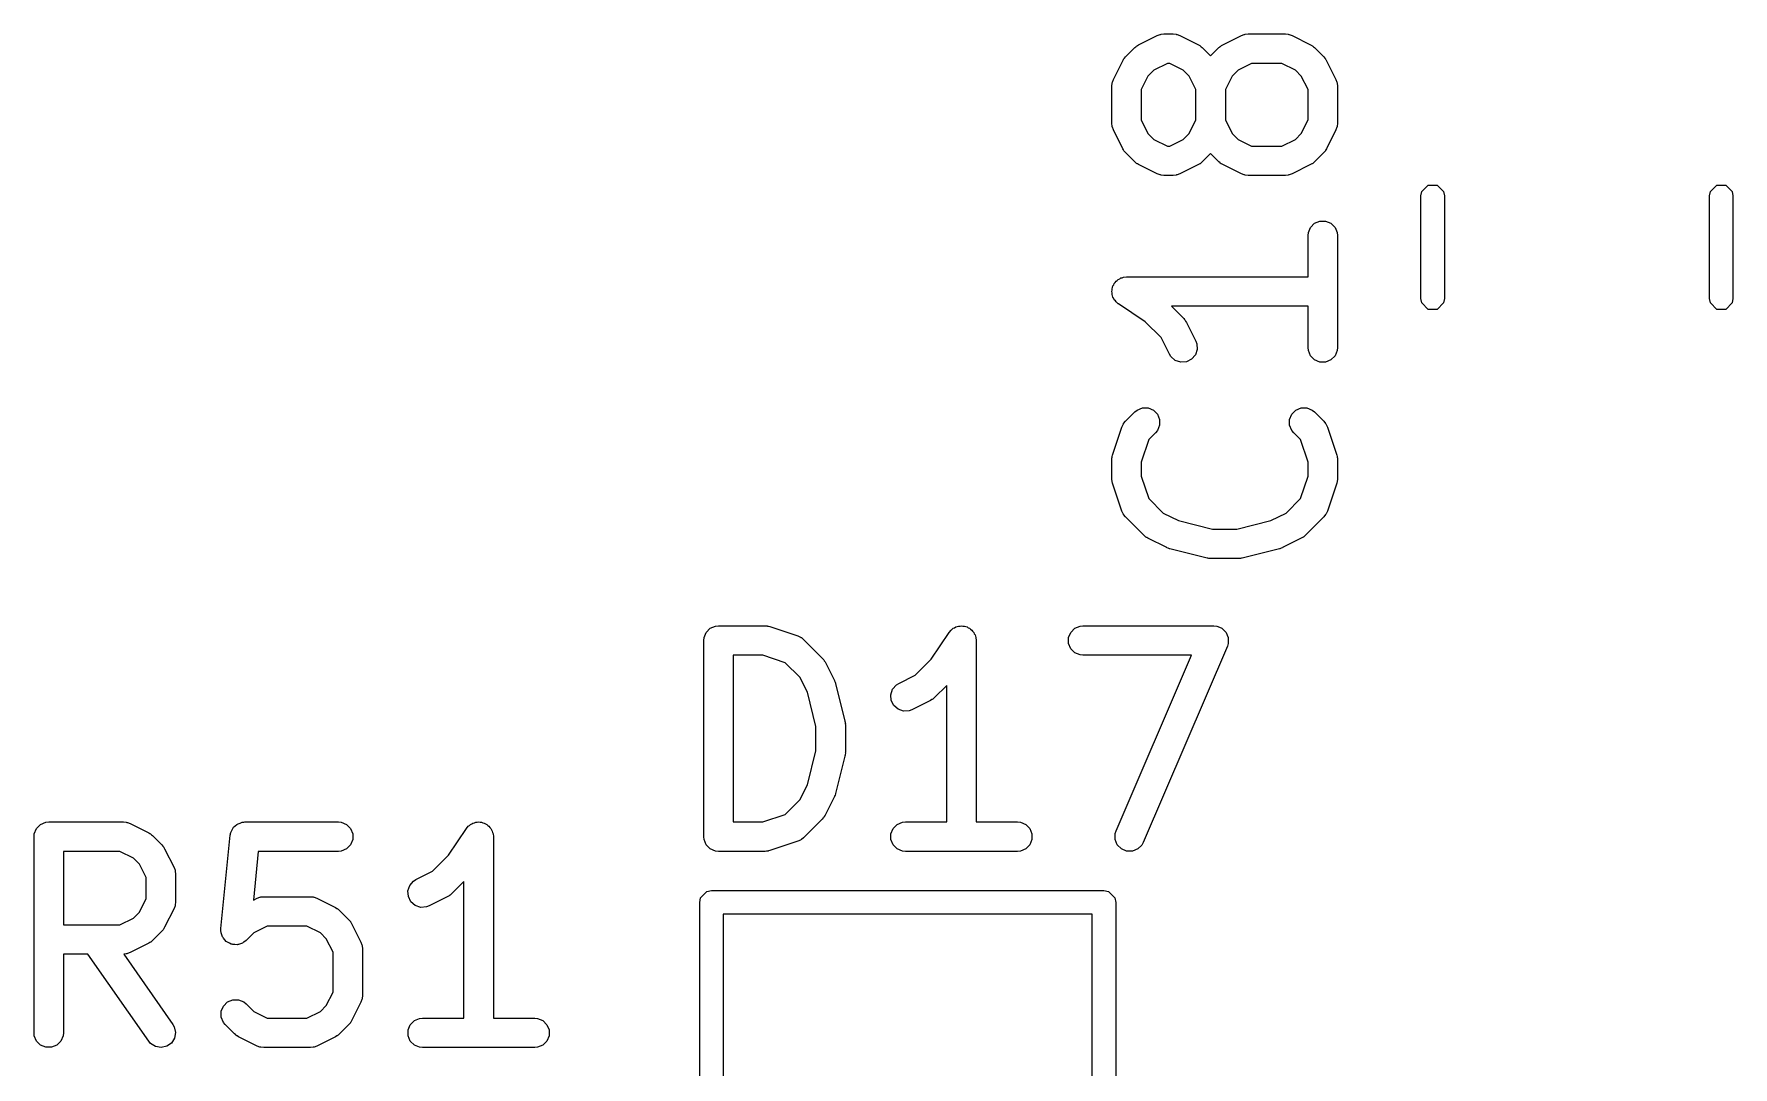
# Model space of a CAD drawing. Header units: inches. Extents: x 1.31 to 5.24, y -7.02 to -1.13.
# Drawn here: x 3.5389 to 3.8797, y -3.5602 to -3.3529 of the extents above; entities that cross this region are included whole.
import ezdxf

# ---------------------------------------------------------------- set-up
doc = ezdxf.new("R2010")
doc.units = ezdxf.units.IN
doc.header["$MEASUREMENT"] = 0
doc.layers.add('F.Silkscreen', color=41, linetype='CONTINUOUS', true_color=0xf2eda1)

msp = doc.modelspace()

# ---------------------------------------------------------------- linework, layer by layer
at = {"layer": 'F.Silkscreen', "linetype": 'CONTINUOUS'}
for p, q in [((3.76049, -3.35506), (3.76424, -3.35319)), ((3.76424, -3.35319), (3.76478, -3.35298)), ((3.76478, -3.35298), (3.76489, -3.35298)), ((3.76489, -3.35298), (3.76499, -3.35293)), ((3.76499, -3.35293), (3.76556, -3.35288)), ((3.76556, -3.35288), (3.76744, -3.35288)), ((3.76744, -3.35288), (3.76801, -3.35293)), ((3.76801, -3.35293), (3.76811, -3.35298)), ((3.76811, -3.35298), (3.76822, -3.35298)), ((3.76822, -3.35298), (3.76876, -3.35319)), ((3.76876, -3.35319), (3.77251, -3.35506)), ((3.77737, -3.35506), (3.78112, -3.35319)), ((3.78112, -3.35319), (3.78166, -3.35298)), ((3.78166, -3.35298), (3.78176, -3.35298)), ((3.78176, -3.35298), (3.78186, -3.35293)), ((3.78186, -3.35293), (3.78244, -3.35288)), ((3.78244, -3.35288), (3.78993, -3.35288)), ((3.78993, -3.35288), (3.79051, -3.35293)), ((3.79051, -3.35293), (3.79061, -3.35298)), ((3.79061, -3.35298), (3.79071, -3.35298)), ((3.79071, -3.35298), (3.79126, -3.35319)), ((3.79126, -3.35319), (3.795, -3.35506)), ((3.75785, -3.35749), (3.75973, -3.35562)), ((3.75973, -3.35562), (3.75995, -3.35543)), ((3.75995, -3.35543), (3.76, -3.35537)), ((3.76, -3.35537), (3.76009, -3.35532)), ((3.76009, -3.35532), (3.76017, -3.35525)), ((3.76017, -3.35525), (3.76024, -3.35522)), ((3.76024, -3.35522), (3.76049, -3.35506)), ((3.77251, -3.35506), (3.77276, -3.35522)), ((3.77276, -3.35522), (3.77283, -3.35525)), ((3.77283, -3.35525), (3.77291, -3.35532)), ((3.77291, -3.35532), (3.773, -3.35537)), ((3.773, -3.35537), (3.77305, -3.35543)), ((3.77305, -3.35543), (3.77327, -3.35562)), ((3.77327, -3.35562), (3.77494, -3.35728)), ((3.77494, -3.35728), (3.7766, -3.35562)), ((3.7766, -3.35562), (3.77682, -3.35543)), ((3.77682, -3.35543), (3.77688, -3.35537)), ((3.77688, -3.35537), (3.77696, -3.35532)), ((3.77696, -3.35532), (3.77705, -3.35525)), ((3.77705, -3.35525), (3.77712, -3.35522)), ((3.77712, -3.35522), (3.77737, -3.35506)), ((3.795, -3.35506), (3.79525, -3.35522)), ((3.79525, -3.35522), (3.79532, -3.35525)), ((3.79532, -3.35525), (3.79541, -3.35532)), ((3.79541, -3.35532), (3.79549, -3.35537)), ((3.79549, -3.35537), (3.79555, -3.35543)), ((3.79555, -3.35543), (3.79577, -3.35562)), ((3.79577, -3.35562), (3.79765, -3.35749)), ((3.75542, -3.36201), (3.7573, -3.35826)), ((3.7573, -3.35826), (3.75745, -3.35801)), ((3.75745, -3.35801), (3.75748, -3.35794)), ((3.75748, -3.35794), (3.75755, -3.35786)), ((3.75755, -3.35786), (3.75761, -3.35777)), ((3.75761, -3.35777), (3.75766, -3.35772)), ((3.75766, -3.35772), (3.75785, -3.35749)), ((3.76356, -3.36013), (3.76237, -3.36133)), ((3.76626, -3.35878), (3.76356, -3.36013)), ((3.76674, -3.35878), (3.76626, -3.35878)), ((3.76944, -3.36013), (3.76674, -3.35878)), ((3.77064, -3.36133), (3.76944, -3.36013)), ((3.78044, -3.36013), (3.77924, -3.36133)), ((3.78313, -3.35878), (3.78044, -3.36013)), ((3.78924, -3.35878), (3.78313, -3.35878)), ((3.79194, -3.36013), (3.78924, -3.35878)), ((3.79313, -3.36133), (3.79194, -3.36013)), ((3.79765, -3.35749), (3.79783, -3.35772)), ((3.79783, -3.35772), (3.79789, -3.35777)), ((3.79789, -3.35777), (3.79795, -3.35786)), ((3.79795, -3.35786), (3.79801, -3.35794)), ((3.79801, -3.35794), (3.79804, -3.35801)), ((3.79804, -3.35801), (3.7982, -3.35826)), ((3.7982, -3.35826), (3.80007, -3.36201)), ((3.75511, -3.36333), (3.75517, -3.36275)), ((3.75511, -3.37083), (3.75511, -3.36333)), ((3.75517, -3.36275), (3.75521, -3.36266)), ((3.75521, -3.36266), (3.75522, -3.36255)), ((3.75522, -3.36255), (3.75542, -3.36201)), ((3.76237, -3.36133), (3.76102, -3.36403)), ((3.77198, -3.36403), (3.77064, -3.36133)), ((3.77924, -3.36133), (3.77789, -3.36403)), ((3.79448, -3.36403), (3.79313, -3.36133)), ((3.80007, -3.36201), (3.80028, -3.36255)), ((3.80028, -3.36255), (3.80029, -3.36266)), ((3.80029, -3.36266), (3.80033, -3.36275)), ((3.80033, -3.36275), (3.80039, -3.36333)), ((3.80039, -3.36333), (3.80039, -3.37083)), ((3.76102, -3.36403), (3.76102, -3.37013)), ((3.77198, -3.37013), (3.77198, -3.36403)), ((3.77789, -3.36403), (3.77789, -3.37013)), ((3.79448, -3.37013), (3.79448, -3.36403)), ((3.76102, -3.37013), (3.76237, -3.37283)), ((3.77064, -3.37283), (3.77198, -3.37013)), ((3.77789, -3.37013), (3.77924, -3.37283)), ((3.79313, -3.37283), (3.79448, -3.37013)), ((3.75517, -3.3714), (3.75511, -3.37083)), ((3.75521, -3.3715), (3.75517, -3.3714)), ((3.75522, -3.37161), (3.75521, -3.3715)), ((3.75542, -3.37215), (3.75522, -3.37161)), ((3.7573, -3.3759), (3.75542, -3.37215)), ((3.76237, -3.37283), (3.76356, -3.37403)), ((3.76356, -3.37403), (3.76626, -3.37537)), ((3.76674, -3.37537), (3.76944, -3.37403)), ((3.76944, -3.37403), (3.77064, -3.37283)), ((3.77924, -3.37283), (3.78044, -3.37403)), ((3.78044, -3.37403), (3.78313, -3.37537)), ((3.78924, -3.37537), (3.79194, -3.37403)), ((3.79194, -3.37403), (3.79313, -3.37283)), ((3.80007, -3.37215), (3.7982, -3.3759)), ((3.80028, -3.37161), (3.80007, -3.37215)), ((3.80029, -3.3715), (3.80028, -3.37161)), ((3.80033, -3.3714), (3.80029, -3.3715)), ((3.80039, -3.37083), (3.80033, -3.3714)), ((3.75745, -3.37615), (3.7573, -3.3759)), ((3.75748, -3.37622), (3.75745, -3.37615)), ((3.75755, -3.3763), (3.75748, -3.37622)), ((3.75761, -3.37639), (3.75755, -3.3763)), ((3.75766, -3.37644), (3.75761, -3.37639)), ((3.75785, -3.37667), (3.75766, -3.37644)), ((3.75973, -3.37854), (3.75785, -3.37667)), ((3.76626, -3.37537), (3.76674, -3.37537)), ((3.77494, -3.37688), (3.77327, -3.37854)), ((3.7766, -3.37854), (3.77494, -3.37688)), ((3.78313, -3.37537), (3.78924, -3.37537)), ((3.79765, -3.37667), (3.79577, -3.37854)), ((3.79783, -3.37644), (3.79765, -3.37667)), ((3.79789, -3.37639), (3.79783, -3.37644)), ((3.79795, -3.3763), (3.79789, -3.37639)), ((3.79801, -3.37622), (3.79795, -3.3763)), ((3.79804, -3.37615), (3.79801, -3.37622)), ((3.7982, -3.3759), (3.79804, -3.37615)), ((3.75995, -3.37873), (3.75973, -3.37854)), ((3.76, -3.37879), (3.75995, -3.37873)), ((3.76009, -3.37884), (3.76, -3.37879)), ((3.76017, -3.37891), (3.76009, -3.37884)), ((3.76024, -3.37894), (3.76017, -3.37891)), ((3.76049, -3.37909), (3.76024, -3.37894)), ((3.76424, -3.38097), (3.76049, -3.37909)), ((3.77251, -3.37909), (3.76876, -3.38097)), ((3.77276, -3.37894), (3.77251, -3.37909)), ((3.77283, -3.37891), (3.77276, -3.37894)), ((3.77291, -3.37884), (3.77283, -3.37891)), ((3.773, -3.37879), (3.77291, -3.37884)), ((3.77305, -3.37873), (3.773, -3.37879)), ((3.77327, -3.37854), (3.77305, -3.37873)), ((3.77682, -3.37873), (3.7766, -3.37854)), ((3.77688, -3.37879), (3.77682, -3.37873)), ((3.77696, -3.37884), (3.77688, -3.37879)), ((3.77705, -3.37891), (3.77696, -3.37884)), ((3.77712, -3.37894), (3.77705, -3.37891)), ((3.77737, -3.37909), (3.77712, -3.37894)), ((3.78112, -3.38097), (3.77737, -3.37909)), ((3.795, -3.37909), (3.79126, -3.38097)), ((3.79525, -3.37894), (3.795, -3.37909)), ((3.79532, -3.37891), (3.79525, -3.37894)), ((3.79541, -3.37884), (3.79532, -3.37891)), ((3.79549, -3.37879), (3.79541, -3.37884)), ((3.79555, -3.37873), (3.79549, -3.37879)), ((3.79577, -3.37854), (3.79555, -3.37873)), ((3.76478, -3.38118), (3.76424, -3.38097)), ((3.76489, -3.38118), (3.76478, -3.38118)), ((3.76499, -3.38122), (3.76489, -3.38118)), ((3.76556, -3.38128), (3.76499, -3.38122)), ((3.76744, -3.38128), (3.76556, -3.38128)), ((3.76801, -3.38122), (3.76744, -3.38128)), ((3.76811, -3.38118), (3.76801, -3.38122)), ((3.76822, -3.38118), (3.76811, -3.38118)), ((3.76876, -3.38097), (3.76822, -3.38118)), ((3.78166, -3.38118), (3.78112, -3.38097)), ((3.78176, -3.38118), (3.78166, -3.38118)), ((3.78186, -3.38122), (3.78176, -3.38118)), ((3.78244, -3.38128), (3.78186, -3.38122)), ((3.78993, -3.38128), (3.78244, -3.38128)), ((3.79051, -3.38122), (3.78993, -3.38128)), ((3.79061, -3.38118), (3.79051, -3.38122)), ((3.79071, -3.38118), (3.79061, -3.38118)), ((3.79126, -3.38097), (3.79071, -3.38118)), ((3.81731, -3.38448), (3.81858, -3.3832)), ((3.81858, -3.3832), (3.82039, -3.3832)), ((3.82039, -3.3832), (3.82167, -3.38448)), ((3.87518, -3.38448), (3.87646, -3.3832)), ((3.87646, -3.3832), (3.87827, -3.3832)), ((3.87827, -3.3832), (3.87954, -3.38448)), ((3.81713, -3.38538), (3.81731, -3.38448)), ((3.81713, -3.40595), (3.81713, -3.38538)), ((3.82167, -3.38448), (3.82185, -3.38538)), ((3.82185, -3.38538), (3.82185, -3.40595)), ((3.875, -3.38538), (3.87518, -3.38448)), ((3.875, -3.40595), (3.875, -3.38538)), ((3.87954, -3.38448), (3.87972, -3.38538)), ((3.87972, -3.38538), (3.87972, -3.40595)), ((3.79498, -3.39169), (3.79579, -3.39087)), ((3.79579, -3.39087), (3.79686, -3.39043)), ((3.79686, -3.39043), (3.79801, -3.39043)), ((3.79801, -3.39043), (3.79907, -3.39087)), ((3.79907, -3.39087), (3.79989, -3.39169)), ((3.79448, -3.39333), (3.79454, -3.39275)), ((3.79448, -3.40162), (3.79448, -3.39333)), ((3.79454, -3.39275), (3.79498, -3.39169)), ((3.79989, -3.39169), (3.80033, -3.39275)), ((3.80033, -3.39275), (3.80039, -3.39333)), ((3.80039, -3.39333), (3.80039, -3.41582)), ((3.75511, -3.40458), (3.75517, -3.40429)), ((3.75517, -3.40486), (3.75511, -3.40458)), ((3.75517, -3.404), (3.75528, -3.40373)), ((3.75517, -3.40429), (3.75517, -3.404)), ((3.75528, -3.40373), (3.75533, -3.40345)), ((3.75533, -3.40345), (3.7555, -3.4032)), ((3.7555, -3.4032), (3.75561, -3.40293)), ((3.75561, -3.40293), (3.75581, -3.40273)), ((3.75581, -3.40273), (3.75597, -3.40249)), ((3.75597, -3.40249), (3.75622, -3.40233)), ((3.75622, -3.40233), (3.75642, -3.40212)), ((3.75642, -3.40212), (3.75669, -3.40201)), ((3.75669, -3.40201), (3.75693, -3.40185)), ((3.75693, -3.40185), (3.75722, -3.40179)), ((3.75722, -3.40179), (3.75749, -3.40168)), ((3.75749, -3.40168), (3.75806, -3.40162)), ((3.75806, -3.40162), (3.75806, -3.40162)), ((3.75806, -3.40162), (3.75806, -3.40162)), ((3.75806, -3.40162), (3.75806, -3.40162)), ((3.75806, -3.40162), (3.79448, -3.40162)), ((3.75517, -3.40515), (3.75517, -3.40486)), ((3.75528, -3.40542), (3.75517, -3.40515)), ((3.75534, -3.40571), (3.75528, -3.40542)), ((3.7555, -3.40595), (3.75534, -3.40571)), ((3.75561, -3.40621), (3.7555, -3.40595)), ((3.75582, -3.40642), (3.75561, -3.40621)), ((3.75598, -3.40666), (3.75582, -3.40642)), ((3.75642, -3.40703), (3.75598, -3.40666)), ((3.75643, -3.40703), (3.75642, -3.40703)), ((3.75642, -3.40703), (3.75642, -3.40703)), ((3.75642, -3.40703), (3.75642, -3.40703)), ((3.76181, -3.41062), (3.75643, -3.40703)), ((3.79448, -3.40753), (3.76707, -3.40753)), ((3.76707, -3.40753), (3.76953, -3.40999)), ((3.79448, -3.41582), (3.79448, -3.40753)), ((3.81731, -3.40686), (3.81713, -3.40595)), ((3.81858, -3.40814), (3.81731, -3.40686)), ((3.82039, -3.40814), (3.81858, -3.40814)), ((3.82167, -3.40686), (3.82039, -3.40814)), ((3.82185, -3.40595), (3.82167, -3.40686)), ((3.87518, -3.40686), (3.875, -3.40595)), ((3.87646, -3.40814), (3.87518, -3.40686)), ((3.87827, -3.40814), (3.87646, -3.40814)), ((3.87954, -3.40686), (3.87827, -3.40814)), ((3.87972, -3.40595), (3.87954, -3.40686)), ((3.76501, -3.41382), (3.76181, -3.41062)), ((3.76953, -3.40999), (3.76971, -3.41021)), ((3.76971, -3.41021), (3.76977, -3.41026)), ((3.76977, -3.41026), (3.76983, -3.41035)), ((3.76983, -3.41035), (3.76989, -3.41043)), ((3.76989, -3.41043), (3.76992, -3.41051)), ((3.76992, -3.41051), (3.77008, -3.41075)), ((3.77008, -3.41075), (3.77195, -3.4145)), ((3.76667, -3.41714), (3.76501, -3.41382)), ((3.77195, -3.4145), (3.77216, -3.41504)), ((3.76698, -3.41763), (3.76667, -3.41714)), ((3.76785, -3.41839), (3.76698, -3.41763)), ((3.76894, -3.41875), (3.76785, -3.41839)), ((3.77112, -3.41816), (3.77009, -3.41867)), ((3.77188, -3.41729), (3.77112, -3.41816)), ((3.77224, -3.41619), (3.77188, -3.41729)), ((3.77216, -3.41504), (3.77224, -3.41619)), ((3.79454, -3.4164), (3.79448, -3.41582)), ((3.79498, -3.41746), (3.79454, -3.4164)), ((3.79579, -3.41828), (3.79498, -3.41746)), ((3.79686, -3.41872), (3.79579, -3.41828)), ((3.79907, -3.41828), (3.79801, -3.41872)), ((3.79989, -3.41746), (3.79907, -3.41828)), ((3.80033, -3.4164), (3.79989, -3.41746)), ((3.80039, -3.41582), (3.80033, -3.4164)), ((3.77009, -3.41867), (3.76894, -3.41875)), ((3.79801, -3.41872), (3.79686, -3.41872)), ((3.75973, -3.42873), (3.76017, -3.42837)), ((3.76017, -3.42837), (3.76124, -3.42793)), ((3.76124, -3.42793), (3.76239, -3.42793)), ((3.76239, -3.42793), (3.76345, -3.42837)), ((3.76345, -3.42837), (3.76427, -3.42918)), ((3.79123, -3.42918), (3.79204, -3.42837)), ((3.79204, -3.42837), (3.79311, -3.42793)), ((3.79311, -3.42793), (3.79426, -3.42793)), ((3.79426, -3.42793), (3.79532, -3.42837)), ((3.79532, -3.42837), (3.79577, -3.42873)), ((3.75526, -3.43739), (3.75714, -3.43176)), ((3.75714, -3.43176), (3.75737, -3.43123)), ((3.75737, -3.43123), (3.75744, -3.43115)), ((3.75744, -3.43115), (3.75748, -3.43106)), ((3.75748, -3.43106), (3.75785, -3.43061)), ((3.75785, -3.43061), (3.75973, -3.42873)), ((3.76427, -3.42918), (3.76471, -3.43025)), ((3.76471, -3.4314), (3.76427, -3.43246)), ((3.76471, -3.43025), (3.76471, -3.4314)), ((3.79079, -3.43025), (3.79123, -3.42918)), ((3.79079, -3.4314), (3.79079, -3.43025)), ((3.79123, -3.43246), (3.79079, -3.4314)), ((3.79577, -3.42873), (3.79765, -3.43061)), ((3.79765, -3.43061), (3.79801, -3.43106)), ((3.79801, -3.43106), (3.79805, -3.43115)), ((3.79805, -3.43115), (3.79812, -3.43123)), ((3.79812, -3.43123), (3.79836, -3.43176)), ((3.79836, -3.43176), (3.80024, -3.43739)), ((3.76252, -3.43429), (3.76102, -3.4388)), ((3.7639, -3.43291), (3.76252, -3.43429)), ((3.76427, -3.43246), (3.7639, -3.43291)), ((3.7916, -3.43291), (3.79123, -3.43246)), ((3.79298, -3.43429), (3.7916, -3.43291)), ((3.79448, -3.4388), (3.79298, -3.43429)), ((3.75511, -3.43832), (3.75514, -3.43803)), ((3.75511, -3.44207), (3.75511, -3.43832)), ((3.75513, -3.43795), (3.75516, -3.43785)), ((3.75514, -3.43803), (3.75513, -3.43795)), ((3.75516, -3.43785), (3.75517, -3.43774)), ((3.75517, -3.43774), (3.7552, -3.43767)), ((3.7552, -3.43767), (3.75526, -3.43739)), ((3.76102, -3.4388), (3.76102, -3.44159)), ((3.79448, -3.44159), (3.79448, -3.4388)), ((3.80024, -3.43739), (3.8003, -3.43767)), ((3.8003, -3.43767), (3.80033, -3.43774)), ((3.80033, -3.43774), (3.80034, -3.43785)), ((3.80034, -3.43785), (3.80036, -3.43795)), ((3.80036, -3.43795), (3.80036, -3.43803)), ((3.80036, -3.43803), (3.80039, -3.43832)), ((3.80039, -3.43832), (3.80039, -3.44207)), ((3.75514, -3.44236), (3.75511, -3.44207)), ((3.76102, -3.44159), (3.76252, -3.4461)), ((3.79298, -3.4461), (3.79448, -3.44159)), ((3.80039, -3.44207), (3.80036, -3.44236)), ((3.75513, -3.44244), (3.75514, -3.44236)), ((3.75516, -3.44254), (3.75513, -3.44244)), ((3.75517, -3.44265), (3.75516, -3.44254)), ((3.7552, -3.44272), (3.75517, -3.44265)), ((3.75526, -3.443), (3.7552, -3.44272)), ((3.75714, -3.44863), (3.75526, -3.443)), ((3.80024, -3.443), (3.79836, -3.44863)), ((3.8003, -3.44272), (3.80024, -3.443)), ((3.80033, -3.44265), (3.8003, -3.44272)), ((3.80034, -3.44254), (3.80033, -3.44265)), ((3.80036, -3.44244), (3.80034, -3.44254)), ((3.80036, -3.44236), (3.80036, -3.44244)), ((3.75737, -3.44916), (3.75714, -3.44863)), ((3.76252, -3.4461), (3.76544, -3.44902)), ((3.76544, -3.44902), (3.76847, -3.45053)), ((3.78703, -3.45053), (3.79006, -3.44902)), ((3.79006, -3.44902), (3.79298, -3.4461)), ((3.79836, -3.44863), (3.79812, -3.44916)), ((3.75744, -3.44924), (3.75737, -3.44916)), ((3.75748, -3.44933), (3.75744, -3.44924)), ((3.75785, -3.44978), (3.75748, -3.44933)), ((3.7616, -3.45353), (3.75785, -3.44978)), ((3.76847, -3.45053), (3.7753, -3.45224)), ((3.7753, -3.45224), (3.7802, -3.45224)), ((3.7802, -3.45224), (3.78703, -3.45053)), ((3.79765, -3.44978), (3.7939, -3.45353)), ((3.79801, -3.44933), (3.79765, -3.44978)), ((3.79805, -3.44924), (3.79801, -3.44933)), ((3.79812, -3.44916), (3.79805, -3.44924)), ((3.76183, -3.45372), (3.7616, -3.45353)), ((3.76188, -3.45378), (3.76183, -3.45372)), ((3.76197, -3.45383), (3.76188, -3.45378)), ((3.76205, -3.4539), (3.76197, -3.45383)), ((3.76212, -3.45393), (3.76205, -3.4539)), ((3.76237, -3.45408), (3.76212, -3.45393)), ((3.76612, -3.45596), (3.76237, -3.45408)), ((3.79313, -3.45408), (3.78938, -3.45596)), ((3.79338, -3.45393), (3.79313, -3.45408)), ((3.79345, -3.4539), (3.79338, -3.45393)), ((3.79353, -3.45383), (3.79345, -3.4539)), ((3.79362, -3.45378), (3.79353, -3.45383)), ((3.79367, -3.45372), (3.79362, -3.45378)), ((3.7939, -3.45353), (3.79367, -3.45372)), ((3.76616, -3.45598), (3.76612, -3.45596)), ((3.76618, -3.45599), (3.76616, -3.45598)), ((3.76642, -3.45607), (3.76618, -3.45599)), ((3.76666, -3.45617), (3.76642, -3.45607)), ((3.76668, -3.45617), (3.76666, -3.45617)), ((3.76672, -3.45618), (3.76668, -3.45617)), ((3.77422, -3.45806), (3.76672, -3.45618)), ((3.77432, -3.45807), (3.77422, -3.45806)), ((3.77436, -3.45809), (3.77432, -3.45807)), ((3.77458, -3.45811), (3.77436, -3.45809)), ((3.77479, -3.45814), (3.77458, -3.45811)), ((3.77484, -3.45814), (3.77479, -3.45814)), ((3.77494, -3.45815), (3.77484, -3.45814)), ((3.78056, -3.45815), (3.77494, -3.45815)), ((3.78066, -3.45814), (3.78056, -3.45815)), ((3.7807, -3.45814), (3.78066, -3.45814)), ((3.78092, -3.45811), (3.7807, -3.45814)), ((3.78114, -3.45809), (3.78092, -3.45811)), ((3.78118, -3.45807), (3.78114, -3.45809)), ((3.78128, -3.45806), (3.78118, -3.45807)), ((3.78878, -3.45618), (3.78128, -3.45806)), ((3.78882, -3.45617), (3.78878, -3.45618)), ((3.78884, -3.45617), (3.78882, -3.45617)), ((3.78908, -3.45607), (3.78884, -3.45617)), ((3.78932, -3.45599), (3.78908, -3.45607)), ((3.78934, -3.45598), (3.78932, -3.45599)), ((3.78938, -3.45596), (3.78934, -3.45598)), ((3.67375, -3.47296), (3.67457, -3.47214)), ((3.67457, -3.47214), (3.67563, -3.4717)), ((3.67563, -3.4717), (3.67621, -3.47165)), ((3.67621, -3.47165), (3.68558, -3.47165)), ((3.68558, -3.47165), (3.68587, -3.47168)), ((3.68587, -3.47168), (3.68595, -3.47167)), ((3.68595, -3.47167), (3.68605, -3.47169)), ((3.68605, -3.47169), (3.68616, -3.4717)), ((3.68616, -3.4717), (3.68623, -3.47173)), ((3.68623, -3.47173), (3.68652, -3.4718)), ((3.68652, -3.4718), (3.69214, -3.47367)), ((3.7225, -3.47296), (3.72286, -3.47251)), ((3.72286, -3.47251), (3.72311, -3.47235)), ((3.72311, -3.47235), (3.72331, -3.47214)), ((3.72331, -3.47214), (3.72358, -3.47203)), ((3.72358, -3.47203), (3.72382, -3.47187)), ((3.72382, -3.47187), (3.72411, -3.47181)), ((3.72411, -3.47181), (3.72438, -3.4717)), ((3.72438, -3.4717), (3.72467, -3.4717)), ((3.72467, -3.4717), (3.72495, -3.47165)), ((3.72495, -3.47165), (3.72524, -3.4717)), ((3.72524, -3.4717), (3.72553, -3.4717)), ((3.72553, -3.4717), (3.7258, -3.47181)), ((3.7258, -3.47181), (3.72608, -3.47187)), ((3.72608, -3.47187), (3.72632, -3.47203)), ((3.72632, -3.47203), (3.72659, -3.47214)), ((3.72659, -3.47214), (3.7268, -3.47235)), ((3.7268, -3.47235), (3.72704, -3.47251)), ((3.72704, -3.47251), (3.7272, -3.47275)), ((3.7272, -3.47275), (3.72741, -3.47296)), ((3.74687, -3.47296), (3.74768, -3.47214)), ((3.74768, -3.47214), (3.74875, -3.4717)), ((3.74875, -3.4717), (3.74933, -3.47165)), ((3.74933, -3.47165), (3.77557, -3.47165)), ((3.77557, -3.47165), (3.77615, -3.4717)), ((3.77615, -3.4717), (3.77616, -3.47171)), ((3.77616, -3.47171), (3.77618, -3.47171)), ((3.77618, -3.47171), (3.7767, -3.47193)), ((3.7767, -3.47193), (3.77721, -3.47214)), ((3.77721, -3.47214), (3.77723, -3.47216)), ((3.77723, -3.47216), (3.77724, -3.47216)), ((3.77724, -3.47216), (3.77763, -3.47256)), ((3.77763, -3.47256), (3.77803, -3.47296)), ((3.67326, -3.4746), (3.67331, -3.47402)), ((3.67326, -3.51397), (3.67326, -3.4746)), ((3.67331, -3.47402), (3.67375, -3.47296)), ((3.69214, -3.47367), (3.69267, -3.47391)), ((3.69267, -3.47391), (3.69275, -3.47398)), ((3.69275, -3.47398), (3.69285, -3.47402)), ((3.69285, -3.47402), (3.6933, -3.47439)), ((3.6933, -3.47439), (3.69704, -3.47814)), ((3.71891, -3.47834), (3.7225, -3.47296)), ((3.7225, -3.47296), (3.7225, -3.47296)), ((3.7225, -3.47296), (3.7225, -3.47296)), ((3.7225, -3.47296), (3.7225, -3.47296)), ((3.72741, -3.47296), (3.72752, -3.47323)), ((3.72752, -3.47323), (3.72768, -3.47347)), ((3.72768, -3.47347), (3.72774, -3.47375)), ((3.72774, -3.47375), (3.72785, -3.47402)), ((3.72785, -3.47402), (3.72791, -3.47459)), ((3.72791, -3.47459), (3.72791, -3.4746)), ((3.72791, -3.4746), (3.72791, -3.4746)), ((3.72791, -3.4746), (3.72791, -3.4746)), ((3.72791, -3.4746), (3.72791, -3.51102)), ((3.74643, -3.47402), (3.74687, -3.47296)), ((3.74643, -3.47518), (3.74643, -3.47402)), ((3.74687, -3.47624), (3.74643, -3.47518)), ((3.74768, -3.47705), (3.74687, -3.47624)), ((3.77829, -3.47576), (3.76141, -3.51513)), ((3.77803, -3.47296), (3.77803, -3.47298)), ((3.77803, -3.47298), (3.77805, -3.47299)), ((3.77805, -3.47299), (3.77825, -3.47351)), ((3.77825, -3.47351), (3.77847, -3.47402)), ((3.77846, -3.47521), (3.77829, -3.47576)), ((3.77847, -3.47518), (3.77846, -3.47519)), ((3.77846, -3.47519), (3.77846, -3.47521)), ((3.77847, -3.47402), (3.77847, -3.47404)), ((3.77847, -3.47404), (3.77847, -3.47406)), ((3.77847, -3.47406), (3.77847, -3.47462)), ((3.77847, -3.47462), (3.77847, -3.47518)), ((3.6851, -3.47755), (3.67916, -3.47755)), ((3.67916, -3.47755), (3.67916, -3.51102)), ((3.68961, -3.47905), (3.6851, -3.47755)), ((3.69253, -3.48197), (3.68961, -3.47905)), ((3.69704, -3.47814), (3.69723, -3.47836)), ((3.69723, -3.47836), (3.69729, -3.47841)), ((3.69729, -3.47841), (3.69735, -3.4785)), ((3.69735, -3.4785), (3.69741, -3.47858)), ((3.69741, -3.47858), (3.69744, -3.47866)), ((3.69744, -3.47866), (3.6976, -3.4789)), ((3.6976, -3.4789), (3.69947, -3.48265)), ((3.7157, -3.48155), (3.71891, -3.47834)), ((3.74875, -3.4775), (3.74768, -3.47705)), ((3.74933, -3.47755), (3.74875, -3.4775)), ((3.77109, -3.47755), (3.74933, -3.47755)), ((3.75598, -3.51281), (3.77109, -3.47755)), ((3.69405, -3.485), (3.69253, -3.48197)), ((3.69947, -3.48265), (3.69949, -3.48269)), ((3.69949, -3.48269), (3.6995, -3.48271)), ((3.6995, -3.48271), (3.69959, -3.48295)), ((3.69959, -3.48295), (3.69968, -3.48319)), ((3.71238, -3.48321), (3.7157, -3.48155)), ((3.69575, -3.49184), (3.69405, -3.485)), ((3.69968, -3.48319), (3.69968, -3.48321)), ((3.69968, -3.48321), (3.6997, -3.48326)), ((3.6997, -3.48326), (3.70157, -3.49076)), ((3.71077, -3.48548), (3.71114, -3.48439)), ((3.71086, -3.48663), (3.71077, -3.48548)), ((3.71114, -3.48439), (3.71189, -3.48352)), ((3.71189, -3.48352), (3.71238, -3.48321)), ((3.71902, -3.48646), (3.71877, -3.48661)), ((3.71909, -3.48643), (3.71902, -3.48646)), ((3.71918, -3.48636), (3.71909, -3.48643)), ((3.71926, -3.48631), (3.71918, -3.48636)), ((3.71932, -3.48625), (3.71926, -3.48631)), ((3.71954, -3.48606), (3.71932, -3.48625)), ((3.722, -3.4836), (3.71954, -3.48606)), ((3.722, -3.51102), (3.722, -3.4836)), ((3.71137, -3.48766), (3.71086, -3.48663)), ((3.71224, -3.48841), (3.71137, -3.48766)), ((3.71334, -3.48878), (3.71224, -3.48841)), ((3.71448, -3.4887), (3.71334, -3.48878)), ((3.71503, -3.48849), (3.71448, -3.4887)), ((3.71877, -3.48661), (3.71503, -3.48849)), ((3.69575, -3.49673), (3.69575, -3.49184)), ((3.70157, -3.49076), (3.70159, -3.49086)), ((3.70159, -3.49086), (3.7016, -3.4909)), ((3.7016, -3.4909), (3.70162, -3.49111)), ((3.70162, -3.49111), (3.70166, -3.49133)), ((3.70166, -3.49133), (3.70165, -3.49137)), ((3.70165, -3.49137), (3.70166, -3.49147)), ((3.70166, -3.49147), (3.70166, -3.4971)), ((3.69405, -3.50356), (3.69575, -3.49673)), ((3.70157, -3.49781), (3.6997, -3.50531)), ((3.70159, -3.49771), (3.70157, -3.49781)), ((3.7016, -3.49767), (3.70159, -3.49771)), ((3.70162, -3.49746), (3.7016, -3.49767)), ((3.70166, -3.49724), (3.70162, -3.49746)), ((3.70166, -3.4971), (3.70165, -3.4972)), ((3.70165, -3.4972), (3.70166, -3.49724)), ((3.69253, -3.5066), (3.69405, -3.50356)), ((3.68961, -3.50951), (3.69253, -3.5066)), ((3.69947, -3.50592), (3.6976, -3.50967)), ((3.69949, -3.50587), (3.69947, -3.50592)), ((3.6995, -3.50586), (3.69949, -3.50587)), ((3.69959, -3.50562), (3.6995, -3.50586)), ((3.69968, -3.50538), (3.69959, -3.50562)), ((3.6997, -3.50531), (3.69968, -3.50535)), ((3.69968, -3.50535), (3.69968, -3.50538)), ((3.6851, -3.51102), (3.68961, -3.50951)), ((3.69723, -3.51021), (3.69704, -3.51043)), ((3.69729, -3.51016), (3.69723, -3.51021)), ((3.69735, -3.51007), (3.69729, -3.51016)), ((3.69741, -3.50999), (3.69735, -3.51007)), ((3.69744, -3.50991), (3.69741, -3.50999)), ((3.6976, -3.50967), (3.69744, -3.50991)), ((3.53891, -3.51397), (3.53896, -3.51339)), ((3.53896, -3.51339), (3.5394, -3.51233)), ((3.5394, -3.51233), (3.54022, -3.51151)), ((3.54022, -3.51151), (3.54128, -3.51107)), ((3.54128, -3.51107), (3.54186, -3.51102)), ((3.54186, -3.51102), (3.55686, -3.51102)), ((3.55686, -3.51102), (3.55743, -3.51107)), ((3.55743, -3.51107), (3.55753, -3.51111)), ((3.55753, -3.51111), (3.55764, -3.51112)), ((3.55764, -3.51112), (3.55818, -3.51133)), ((3.55818, -3.51133), (3.56193, -3.5132)), ((3.56193, -3.5132), (3.56217, -3.51336)), ((3.56217, -3.51336), (3.56225, -3.51339)), ((3.56225, -3.51339), (3.56233, -3.51346)), ((3.56233, -3.51346), (3.56242, -3.51351)), ((3.56242, -3.51351), (3.56247, -3.51357)), ((3.56247, -3.51357), (3.56269, -3.51376)), ((3.56269, -3.51376), (3.56457, -3.51563)), ((3.57642, -3.53242), (3.57829, -3.51368)), ((3.57829, -3.51368), (3.57833, -3.51347)), ((3.57833, -3.51339), (3.57836, -3.51333)), ((3.57833, -3.51347), (3.57833, -3.51339)), ((3.57836, -3.51333), (3.5784, -3.51311)), ((3.5784, -3.51311), (3.57861, -3.51273)), ((3.57861, -3.51273), (3.57877, -3.51233)), ((3.57877, -3.51233), (3.57888, -3.51222)), ((3.57888, -3.51222), (3.57895, -3.51209)), ((3.57895, -3.51209), (3.57928, -3.51182)), ((3.57928, -3.51182), (3.57959, -3.51151)), ((3.57959, -3.51151), (3.57973, -3.51146)), ((3.57973, -3.51146), (3.57984, -3.51136)), ((3.57984, -3.51136), (3.58025, -3.51124)), ((3.58025, -3.51124), (3.58065, -3.51107)), ((3.58065, -3.51107), (3.58087, -3.51105)), ((3.58087, -3.51105), (3.58094, -3.51103)), ((3.58094, -3.51103), (3.58102, -3.51104)), ((3.58102, -3.51104), (3.58123, -3.51102)), ((3.58123, -3.51102), (3.59998, -3.51102)), ((3.59998, -3.51102), (3.60055, -3.51107)), ((3.60055, -3.51107), (3.60162, -3.51151)), ((3.60162, -3.51151), (3.60243, -3.51233)), ((3.60243, -3.51233), (3.60287, -3.51339)), ((3.60287, -3.51339), (3.60287, -3.51455)), ((3.62205, -3.51771), (3.62564, -3.51233)), ((3.62564, -3.51233), (3.62601, -3.51188)), ((3.62564, -3.51233), (3.62564, -3.51233)), ((3.62564, -3.51233), (3.62564, -3.51233)), ((3.62564, -3.51233), (3.62564, -3.51233)), ((3.62601, -3.51188), (3.62625, -3.51172)), ((3.62625, -3.51172), (3.62646, -3.51151)), ((3.62646, -3.51151), (3.62672, -3.5114)), ((3.62672, -3.5114), (3.62697, -3.51124)), ((3.62697, -3.51124), (3.62725, -3.51119)), ((3.62725, -3.51119), (3.62752, -3.51107)), ((3.62752, -3.51107), (3.62781, -3.51107)), ((3.62781, -3.51107), (3.62809, -3.51102)), ((3.62809, -3.51102), (3.62838, -3.51107)), ((3.62838, -3.51107), (3.62867, -3.51107)), ((3.62867, -3.51107), (3.62894, -3.51118)), ((3.62894, -3.51118), (3.62923, -3.51124)), ((3.62923, -3.51124), (3.62947, -3.5114)), ((3.62947, -3.5114), (3.62974, -3.51151)), ((3.62974, -3.51151), (3.62994, -3.51172)), ((3.62994, -3.51172), (3.63018, -3.51188)), ((3.63018, -3.51188), (3.63035, -3.51212)), ((3.63035, -3.51212), (3.63055, -3.51233)), ((3.63055, -3.51233), (3.63066, -3.5126)), ((3.63066, -3.5126), (3.63082, -3.51284)), ((3.63082, -3.51284), (3.63088, -3.51312)), ((3.63088, -3.51312), (3.63099, -3.51339)), ((3.63099, -3.51339), (3.63105, -3.51396)), ((3.67916, -3.51102), (3.6851, -3.51102)), ((3.69704, -3.51043), (3.6933, -3.51418)), ((3.71081, -3.51339), (3.71125, -3.51233)), ((3.71081, -3.51455), (3.71081, -3.51339)), ((3.71125, -3.51233), (3.71206, -3.51151)), ((3.71206, -3.51151), (3.71313, -3.51107)), ((3.71313, -3.51107), (3.7137, -3.51102)), ((3.7137, -3.51102), (3.722, -3.51102)), ((3.72791, -3.51102), (3.7362, -3.51102)), ((3.7362, -3.51102), (3.73678, -3.51107)), ((3.73678, -3.51107), (3.73784, -3.51151)), ((3.73784, -3.51151), (3.73866, -3.51233)), ((3.73866, -3.51233), (3.7391, -3.51339)), ((3.7391, -3.51339), (3.7391, -3.51455)), ((3.7558, -3.51451), (3.75581, -3.51336)), ((3.75581, -3.51336), (3.75598, -3.51281)), ((3.53891, -3.55334), (3.53891, -3.51397)), ((3.55616, -3.51692), (3.54481, -3.51692)), ((3.54481, -3.51692), (3.54481, -3.53164)), ((3.55886, -3.51827), (3.55616, -3.51692)), ((3.56457, -3.51563), (3.56475, -3.51586)), ((3.56475, -3.51586), (3.56481, -3.51591)), ((3.56481, -3.51591), (3.56487, -3.516)), ((3.56487, -3.516), (3.56494, -3.51608)), ((3.56494, -3.51608), (3.56497, -3.51615)), ((3.56497, -3.51615), (3.56512, -3.5164)), ((3.56512, -3.5164), (3.567, -3.52015)), ((3.5839, -3.51692), (3.58292, -3.52669)), ((3.59998, -3.51692), (3.5839, -3.51692)), ((3.60055, -3.51687), (3.59998, -3.51692)), ((3.60162, -3.51642), (3.60055, -3.51687)), ((3.60243, -3.51561), (3.60162, -3.51642)), ((3.60287, -3.51455), (3.60243, -3.51561)), ((3.63105, -3.51396), (3.63105, -3.51397)), ((3.63105, -3.51397), (3.63105, -3.51397)), ((3.63105, -3.51397), (3.63105, -3.51397)), ((3.63105, -3.51397), (3.63105, -3.55039)), ((3.67331, -3.51455), (3.67326, -3.51397)), ((3.67375, -3.51561), (3.67331, -3.51455)), ((3.67457, -3.51642), (3.67375, -3.51561)), ((3.67563, -3.51687), (3.67457, -3.51642)), ((3.67621, -3.51692), (3.67563, -3.51687)), ((3.68558, -3.51692), (3.67621, -3.51692)), ((3.68587, -3.51689), (3.68558, -3.51692)), ((3.68595, -3.5169), (3.68587, -3.51689)), ((3.68605, -3.51688), (3.68595, -3.5169)), ((3.68616, -3.51687), (3.68605, -3.51688)), ((3.68623, -3.51684), (3.68616, -3.51687)), ((3.68652, -3.51677), (3.68623, -3.51684)), ((3.69214, -3.5149), (3.68652, -3.51677)), ((3.69267, -3.51466), (3.69214, -3.5149)), ((3.69275, -3.51459), (3.69267, -3.51466)), ((3.69285, -3.51455), (3.69275, -3.51459)), ((3.6933, -3.51418), (3.69285, -3.51455)), ((3.71125, -3.51561), (3.71081, -3.51455)), ((3.71206, -3.51642), (3.71125, -3.51561)), ((3.71313, -3.51687), (3.71206, -3.51642)), ((3.7137, -3.51692), (3.71313, -3.51687)), ((3.7362, -3.51692), (3.7137, -3.51692)), ((3.73678, -3.51687), (3.7362, -3.51692)), ((3.73784, -3.51642), (3.73678, -3.51687)), ((3.73866, -3.51561), (3.73784, -3.51642)), ((3.7391, -3.51455), (3.73866, -3.51561)), ((3.75622, -3.51558), (3.7558, -3.51451)), ((3.75703, -3.5164), (3.75622, -3.51558)), ((3.75809, -3.51686), (3.75703, -3.5164)), ((3.75924, -3.51687), (3.75809, -3.51686)), ((3.76031, -3.51644), (3.75924, -3.51687)), ((3.76113, -3.51564), (3.76031, -3.51644)), ((3.76141, -3.51513), (3.76113, -3.51564)), ((3.56005, -3.51947), (3.55886, -3.51827)), ((3.5614, -3.52217), (3.56005, -3.51947)), ((3.567, -3.52015), (3.5672, -3.52069)), ((3.61885, -3.52092), (3.62205, -3.51771)), ((3.5614, -3.5264), (3.5614, -3.52217)), ((3.5672, -3.52069), (3.56721, -3.52079)), ((3.56721, -3.52079), (3.56725, -3.52089)), ((3.56725, -3.52089), (3.56731, -3.52147)), ((3.56731, -3.52147), (3.56731, -3.52709)), ((3.61392, -3.52485), (3.61428, -3.52376)), ((3.61428, -3.52376), (3.61504, -3.52289)), ((3.61504, -3.52289), (3.61553, -3.52258)), ((3.61553, -3.52258), (3.61885, -3.52092)), ((3.62515, -3.52297), (3.62269, -3.52543)), ((3.62515, -3.55039), (3.62515, -3.52297)), ((3.56005, -3.52909), (3.5614, -3.5264)), ((3.56731, -3.52709), (3.56725, -3.52767)), ((3.58292, -3.52669), (3.58366, -3.52633)), ((3.58366, -3.52633), (3.5842, -3.52612)), ((3.5842, -3.52612), (3.5843, -3.52611)), ((3.5843, -3.52611), (3.5844, -3.52607)), ((3.5844, -3.52607), (3.58498, -3.52601)), ((3.58498, -3.52601), (3.59435, -3.52601)), ((3.59435, -3.52601), (3.59493, -3.52607)), ((3.59493, -3.52607), (3.59503, -3.52611)), ((3.59503, -3.52611), (3.59513, -3.52612)), ((3.59513, -3.52612), (3.59567, -3.52633)), ((3.59567, -3.52633), (3.59942, -3.5282)), ((3.614, -3.526), (3.61392, -3.52485)), ((3.61452, -3.52703), (3.614, -3.526)), ((3.61539, -3.52778), (3.61452, -3.52703)), ((3.62192, -3.52598), (3.61817, -3.52786)), ((3.62217, -3.52583), (3.62192, -3.52598)), ((3.62224, -3.5258), (3.62217, -3.52583)), ((3.62232, -3.52573), (3.62224, -3.5258)), ((3.62241, -3.52568), (3.62232, -3.52573)), ((3.62246, -3.52562), (3.62241, -3.52568)), ((3.62269, -3.52543), (3.62246, -3.52562)), ((3.67244, -3.52717), (3.67262, -3.52626)), ((3.67244, -3.68504), (3.67244, -3.52717)), ((3.67262, -3.52626), (3.6739, -3.52498)), ((3.6739, -3.52498), (3.6748, -3.5248)), ((3.6748, -3.5248), (3.75354, -3.5248)), ((3.75354, -3.5248), (3.75445, -3.52498)), ((3.75445, -3.52498), (3.75573, -3.52626)), ((3.75573, -3.52626), (3.75591, -3.52717)), ((3.75591, -3.52717), (3.75591, -3.68504)), ((3.55616, -3.53164), (3.55886, -3.53029)), ((3.55886, -3.53029), (3.56005, -3.52909)), ((3.567, -3.52841), (3.56512, -3.53216)), ((3.5672, -3.52787), (3.567, -3.52841)), ((3.56721, -3.52777), (3.5672, -3.52787)), ((3.56725, -3.52767), (3.56721, -3.52777)), ((3.59942, -3.5282), (3.59967, -3.52836)), ((3.59967, -3.52836), (3.59974, -3.52839)), ((3.59974, -3.52839), (3.59982, -3.52845)), ((3.59982, -3.52845), (3.59991, -3.52851)), ((3.59991, -3.52851), (3.59996, -3.52857)), ((3.59996, -3.52857), (3.60019, -3.52875)), ((3.60019, -3.52875), (3.60206, -3.53063)), ((3.60206, -3.53063), (3.60225, -3.53086)), ((3.60225, -3.53086), (3.60231, -3.53091)), ((3.61648, -3.52815), (3.61539, -3.52778)), ((3.61763, -3.52807), (3.61648, -3.52815)), ((3.61817, -3.52786), (3.61763, -3.52807)), ((3.75118, -3.52953), (3.67717, -3.52953)), ((3.67717, -3.52953), (3.67717, -3.68504)), ((3.75118, -3.68504), (3.75118, -3.52953)), ((3.54481, -3.53164), (3.55616, -3.53164)), ((3.56457, -3.53293), (3.56269, -3.5348)), ((3.56475, -3.5327), (3.56457, -3.53293)), ((3.56481, -3.53265), (3.56475, -3.5327)), ((3.56487, -3.53256), (3.56481, -3.53265)), ((3.56494, -3.53248), (3.56487, -3.53256)), ((3.56497, -3.53241), (3.56494, -3.53248)), ((3.56512, -3.53216), (3.56497, -3.53241)), ((3.57642, -3.533), (3.57642, -3.53242)), ((3.57646, -3.53314), (3.57642, -3.533)), ((3.57646, -3.53329), (3.57646, -3.53314)), ((3.57662, -3.53369), (3.57646, -3.53329)), ((3.57675, -3.5341), (3.57662, -3.53369)), ((3.57684, -3.53422), (3.57675, -3.5341)), ((3.5769, -3.53436), (3.57684, -3.53422)), ((3.58298, -3.53327), (3.58144, -3.5348)), ((3.58568, -3.53192), (3.58298, -3.53327)), ((3.59366, -3.53192), (3.58568, -3.53192)), ((3.59635, -3.53327), (3.59366, -3.53192)), ((3.59755, -3.53447), (3.59635, -3.53327)), ((3.60231, -3.53091), (3.60237, -3.531)), ((3.60237, -3.531), (3.60243, -3.53108)), ((3.60243, -3.53108), (3.60246, -3.53115)), ((3.60246, -3.53115), (3.60262, -3.5314)), ((3.60262, -3.5314), (3.60449, -3.53515)), ((3.5497, -3.53754), (3.54481, -3.53754)), ((3.54481, -3.53754), (3.54481, -3.55334)), ((3.56194, -3.55503), (3.5497, -3.53754)), ((3.55743, -3.53749), (3.5569, -3.53754)), ((3.5569, -3.53754), (3.56677, -3.55165)), ((3.55753, -3.53745), (3.55743, -3.53749)), ((3.55764, -3.53744), (3.55753, -3.53745)), ((3.55818, -3.53723), (3.55764, -3.53744)), ((3.56193, -3.53536), (3.55818, -3.53723)), ((3.56217, -3.5352), (3.56193, -3.53536)), ((3.56225, -3.53517), (3.56217, -3.5352)), ((3.56233, -3.53511), (3.56225, -3.53517)), ((3.56242, -3.53505), (3.56233, -3.53511)), ((3.56247, -3.53499), (3.56242, -3.53505)), ((3.56269, -3.5348), (3.56247, -3.53499)), ((3.5772, -3.53466), (3.5769, -3.53436)), ((3.57748, -3.535), (3.5772, -3.53466)), ((3.57761, -3.53507), (3.57748, -3.535)), ((3.57771, -3.53517), (3.57761, -3.53507)), ((3.57811, -3.53534), (3.57771, -3.53517)), ((3.57849, -3.53554), (3.57811, -3.53534)), ((3.57864, -3.53556), (3.57849, -3.53554)), ((3.57878, -3.53561), (3.57864, -3.53556)), ((3.57921, -3.53561), (3.57878, -3.53561)), ((3.57964, -3.53566), (3.57921, -3.53561)), ((3.57978, -3.53561), (3.57964, -3.53566)), ((3.57993, -3.53561), (3.57978, -3.53561)), ((3.58033, -3.53545), (3.57993, -3.53561)), ((3.58074, -3.53532), (3.58033, -3.53545)), ((3.58086, -3.53523), (3.58074, -3.53532)), ((3.58099, -3.53517), (3.58086, -3.53523)), ((3.58144, -3.5348), (3.58099, -3.53517)), ((3.5989, -3.53716), (3.59755, -3.53447)), ((3.5989, -3.54514), (3.5989, -3.53716)), ((3.60449, -3.53515), (3.6047, -3.53569)), ((3.6047, -3.53569), (3.60471, -3.53579)), ((3.60471, -3.53579), (3.60475, -3.53589)), ((3.60475, -3.53589), (3.6048, -3.53647)), ((3.6048, -3.53647), (3.6048, -3.54584)), ((3.5769, -3.54795), (3.57771, -3.54713)), ((3.57771, -3.54713), (3.57878, -3.54669)), ((3.57878, -3.54669), (3.57993, -3.54669)), ((3.57993, -3.54669), (3.58099, -3.54713)), ((3.58099, -3.54713), (3.58144, -3.5475)), ((3.58144, -3.5475), (3.58298, -3.54904)), ((3.59635, -3.54904), (3.59755, -3.54784)), ((3.59755, -3.54784), (3.5989, -3.54514)), ((3.60449, -3.54716), (3.60262, -3.55091)), ((3.6047, -3.54662), (3.60449, -3.54716)), ((3.60471, -3.54651), (3.6047, -3.54662)), ((3.60475, -3.54642), (3.60471, -3.54651)), ((3.6048, -3.54584), (3.60475, -3.54642)), ((3.57646, -3.54901), (3.5769, -3.54795)), ((3.57646, -3.55017), (3.57646, -3.54901)), ((3.5769, -3.55123), (3.57646, -3.55017)), ((3.57727, -3.55168), (3.5769, -3.55123)), ((3.58298, -3.54904), (3.58568, -3.55039)), ((3.58568, -3.55039), (3.59366, -3.55039)), ((3.59366, -3.55039), (3.59635, -3.54904)), ((3.60237, -3.55131), (3.60231, -3.5514)), ((3.60243, -3.55123), (3.60237, -3.55131)), ((3.60246, -3.55116), (3.60243, -3.55123)), ((3.60262, -3.55091), (3.60246, -3.55116)), ((3.61439, -3.5517), (3.61521, -3.55088)), ((3.61521, -3.55088), (3.61627, -3.55044)), ((3.61627, -3.55044), (3.61685, -3.55039)), ((3.61685, -3.55039), (3.62515, -3.55039)), ((3.63105, -3.55039), (3.63935, -3.55039)), ((3.63935, -3.55039), (3.63992, -3.55044)), ((3.63992, -3.55044), (3.64099, -3.55088)), ((3.64099, -3.55088), (3.6418, -3.5517)), ((3.53896, -3.55392), (3.53891, -3.55334)), ((3.5394, -3.55498), (3.53896, -3.55392)), ((3.54475, -3.55392), (3.54431, -3.55498)), ((3.54481, -3.55334), (3.54475, -3.55392)), ((3.56711, -3.55441), (3.56649, -3.55538)), ((3.56677, -3.55165), (3.56706, -3.55215)), ((3.56706, -3.55215), (3.56731, -3.55328)), ((3.56731, -3.55328), (3.56711, -3.55441)), ((3.57914, -3.55355), (3.57727, -3.55168)), ((3.57937, -3.55374), (3.57914, -3.55355)), ((3.57942, -3.5538), (3.57937, -3.55374)), ((3.57951, -3.55385), (3.57942, -3.5538)), ((3.57959, -3.55392), (3.57951, -3.55385)), ((3.57966, -3.55395), (3.57959, -3.55392)), ((3.57991, -3.55411), (3.57966, -3.55395)), ((3.58366, -3.55598), (3.57991, -3.55411)), ((3.59942, -3.55411), (3.59567, -3.55598)), ((3.59967, -3.55395), (3.59942, -3.55411)), ((3.59974, -3.55392), (3.59967, -3.55395)), ((3.59982, -3.55385), (3.59974, -3.55392)), ((3.59991, -3.5538), (3.59982, -3.55385)), ((3.59996, -3.55374), (3.59991, -3.5538)), ((3.60019, -3.55355), (3.59996, -3.55374)), ((3.60206, -3.55168), (3.60019, -3.55355)), ((3.60225, -3.55145), (3.60206, -3.55168)), ((3.60231, -3.5514), (3.60225, -3.55145)), ((3.61395, -3.55276), (3.61439, -3.5517)), ((3.61395, -3.55392), (3.61395, -3.55276)), ((3.61439, -3.55498), (3.61395, -3.55392)), ((3.6418, -3.5517), (3.64224, -3.55276)), ((3.64224, -3.55392), (3.6418, -3.55498)), ((3.64224, -3.55276), (3.64224, -3.55392)), ((3.54022, -3.55579), (3.5394, -3.55498)), ((3.54128, -3.55624), (3.54022, -3.55579)), ((3.54243, -3.55624), (3.54128, -3.55624)), ((3.5435, -3.55579), (3.54243, -3.55624)), ((3.54431, -3.55498), (3.5435, -3.55579)), ((3.56231, -3.55547), (3.56194, -3.55503)), ((3.56329, -3.55609), (3.56231, -3.55547)), ((3.56442, -3.55629), (3.56329, -3.55609)), ((3.56554, -3.55604), (3.56442, -3.55629)), ((3.56649, -3.55538), (3.56554, -3.55604)), ((3.5842, -3.55619), (3.58366, -3.55598)), ((3.5843, -3.55619), (3.5842, -3.55619)), ((3.5844, -3.55624), (3.5843, -3.55619)), ((3.58498, -3.55629), (3.5844, -3.55624)), ((3.59435, -3.55629), (3.58498, -3.55629)), ((3.59493, -3.55624), (3.59435, -3.55629)), ((3.59503, -3.55619), (3.59493, -3.55624)), ((3.59513, -3.55619), (3.59503, -3.55619)), ((3.59567, -3.55598), (3.59513, -3.55619)), ((3.61521, -3.55579), (3.61439, -3.55498)), ((3.61627, -3.55624), (3.61521, -3.55579)), ((3.61685, -3.55629), (3.61627, -3.55624)), ((3.63935, -3.55629), (3.61685, -3.55629)), ((3.63992, -3.55624), (3.63935, -3.55629)), ((3.64099, -3.55579), (3.63992, -3.55624)), ((3.6418, -3.55498), (3.64099, -3.55579))]:
    msp.add_line(p, q, dxfattribs=at)

doc.saveas('drawing.dxf')
